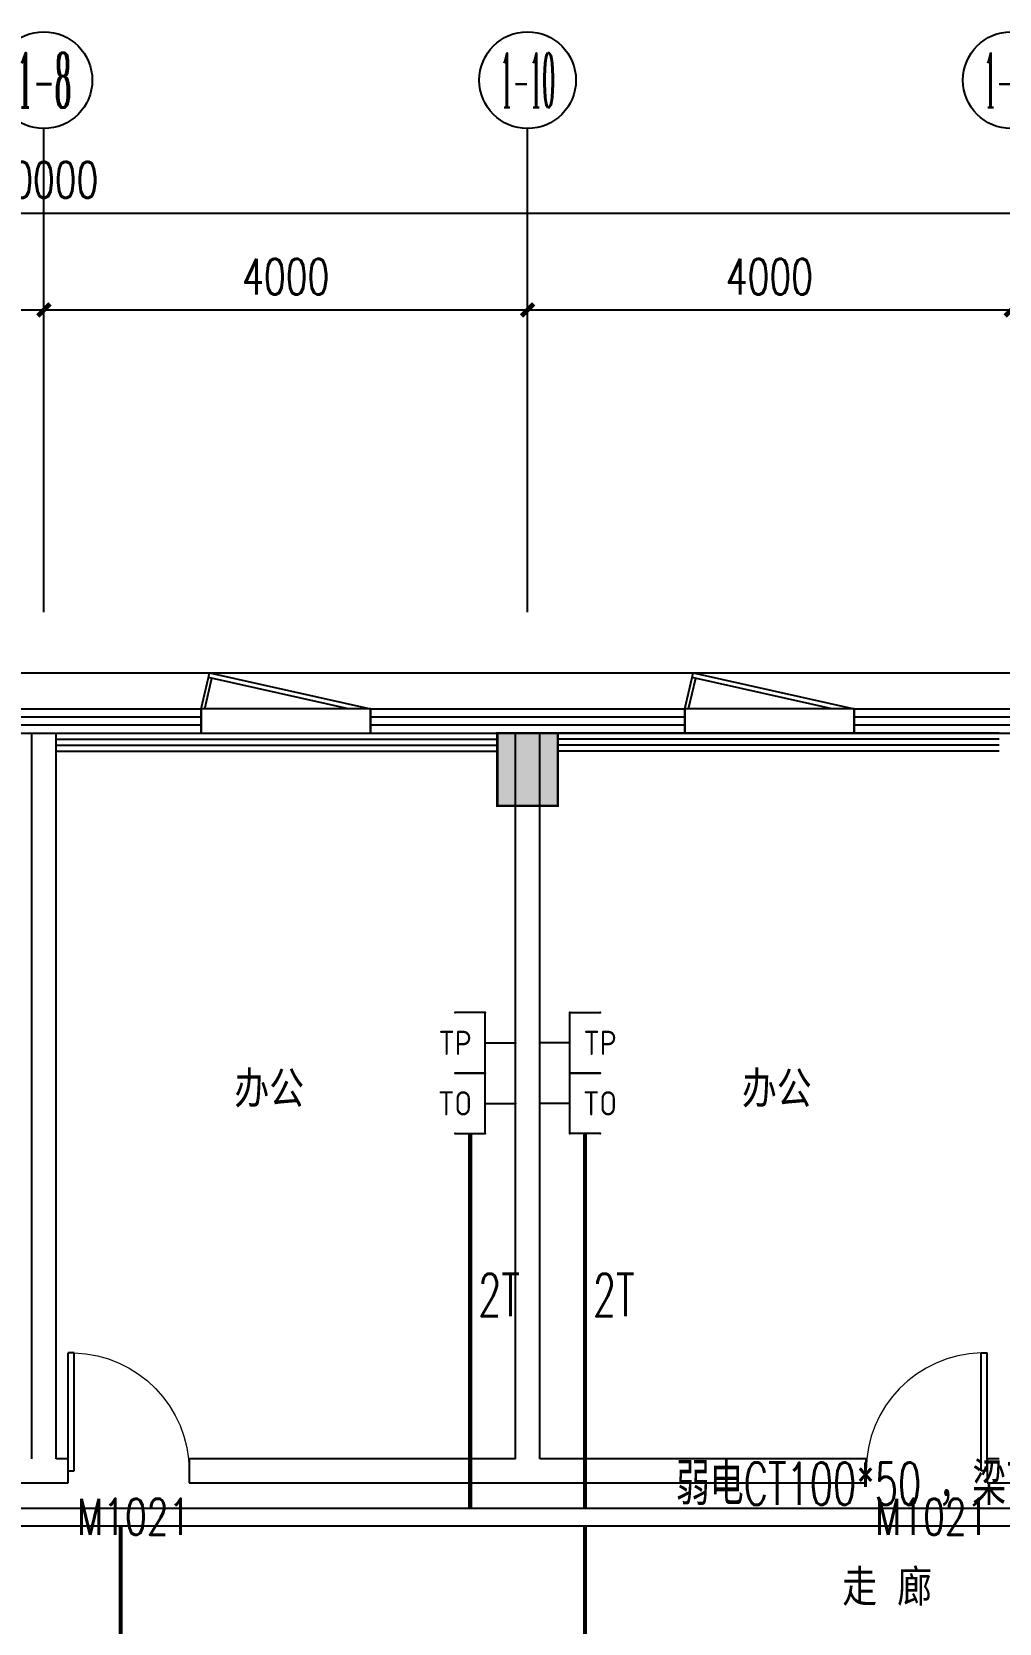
# Model space of a CAD drawing. Extents: x -6243262 to 3079315, y -2914302 to 172723.
# Drawn here: x -1797498 to -1789498, y -711033 to -697873 of the extents above; entities that cross this region are included whole.
import ezdxf
from ezdxf.enums import TextEntityAlignment as Align

# ---------------------------------------------------------------- set-up
doc = ezdxf.new("R2010")
doc.units = 0
doc.header["$LTSCALE"] = 1000
for name, color, linetype in [('0-柱网', 2, 'Continuous'), ('0-铝板', 32, 'Continuous'), ('A-FLOR-OTHER1-ON', 253, 'Continuous'), ('AXIS', 3, 'Continuous'), ('AXIS_TEXT', 7, 'Continuous'), ('CABLETRAY', 4, 'Continuous'), ('EQUIP-通讯', 3, 'Continuous'), ('PUB_TEXT', 7, 'Continuous'), ('STAIR', 2, 'Continuous'), ('TEL_TEXT', 7, 'Continuous'), ('WALL', 9, 'Continuous'), ('WINDOW', 4, 'Continuous'), ('WINDOW_TEXT', 7, 'Continuous'), ('WIRE-通讯', 4, 'Continuous')]:
    doc.layers.add(name, color=color, linetype=linetype)
doc.styles.add('-宋体', font='', dxfattribs={"width": 0.8})
doc.styles.add('_TCH_AXIS', font='COMPLEX', dxfattribs={"bigfont": 'GBCBIG'})
doc.styles.add('_TCH_DIM_T3', font='SIMPLEX', dxfattribs={"width": 0.705882, "bigfont": 'GBCBIG'})
doc.styles.add('_TCH_WINDOW', font='SIMPLEX', dxfattribs={"height": 3.5, "bigfont": 'GBCBIG'})
doc.styles.add('_TEL_ATTDEF', font='gbenor', dxfattribs={"bigfont": 'gbcbig'})
doc.styles.add('_TEL_DIM', font='SIMPLEX', dxfattribs={"width": 0.8, "height": 3.5, "bigfont": 'HZTXT'})
doc.styles.add('COMPLEX', font='COMPLEX')
doc.styles.get('-宋体').set_extended_font_data('SimSun')
doc.dimstyles.new('_TCH_ARCH&&100', dxfattribs={"dimtxt": 297.5, "dimasz": 100, "dimexe": 250, "dimexo": 300, "dimgap": 126.25, "dimtad": 1, "dimdec": 0, "dimzin": 0, "dimdsep": 46, "dimtxsty": '_TCH_DIM_T3', "dimblk": 'ARCHTICK', "dimcen": 0.09, "dimclrt": 7, "dimazin": 2, "dimtfac": 1, "dimtdec": 0, "dimtix": 1, "dimtmove": 2, "dimatfit": 3, "dimfxl": 0, "dimtolj": 1, "dimtzin": 0, "dimarcsym": 0})

# ---------------------------------------------------------------- blocks, each defined once
blk = doc.blocks.new('1#柱网')
at = {"layer": '0-柱网'}
blk.add_hatch(color=0, dxfattribs=at).paths.add_polyline_path([(517855, 93967), (517855, 93367), (518355, 93367), (518355, 93967)])
at = {"layer": '0-柱网', "color": 0, "const_width": 20}
blk.add_lwpolyline([(517855, 93967), (517855, 93367), (518355, 93367), (518355, 93967), (517855, 93967)], dxfattribs=at)
blk = doc.blocks.new('A$C22252488')
at = {"layer": '0-铝板', "color": 0}
blk.add_lwpolyline([(1218, 0), (60, 261), (69, 300), (1400, 0)], dxfattribs=at)
at = {"layer": 'WINDOW', "color": 0}
for points in [[(0, 0), (60, 261)], [(31, 0), (90, 254)]]:
    blk.add_lwpolyline(points, dxfattribs=at)
blk = doc.blocks.new('$DorLib2D$00000001')
at = {"color": 0}
for p, q in [((0.45, 0.975), (0.5, 0.975)), ((0.45, 0), (0.45, 0.975)), ((0.5, 0), (0.5, 0.975)), ((0.5, 0), (0.45, 0))]:
    blk.add_line(p, q, dxfattribs=at)
at = {"color": 0, "lineweight": 13}
blk.add_arc((0.475, 0), 0.975, 91.4693, 180, dxfattribs=at)
blk = doc.blocks.new('_ArchTick')
at = {"color": 0, "linetype": 'ByBlock', "const_width": 0.4}
blk.add_lwpolyline([(-0.5, -0.5), (0.5, 0.5)], dxfattribs=at)
blk = doc.blocks.new('*D131')
at = {"layer": 'AXIS', "color": 0, "lineweight": -2, "transparency": 16777216}
for p, q in [((1416495, -770052), (1416495, -766802)), ((1456495, -770052), (1456495, -766802)), ((1416495, -767052), (1456495, -767052))]:
    blk.add_line(p, q, dxfattribs=at)
at = {"layer": 'Defpoints', "color": 0, "transparency": 16777216}
for p in [(1456495, -767052), (1416495, -770352), (1456495, -770352)]:
    blk.add_point(p, dxfattribs=at)
at = {"layer": 'AXIS', "color": 0, "lineweight": -2, "transparency": 16777216, "xscale": 100, "yscale": 100, "zscale": 100, "rotation": 180}
blk.add_blockref('_ArchTick', (1416495, -767052), dxfattribs=at)
at = {"layer": 'AXIS', "color": 0, "lineweight": -2, "transparency": 16777216, "xscale": 100, "yscale": 100, "zscale": 100}
blk.add_blockref('_ArchTick', (1456495, -767052), dxfattribs=at)
at = {"layer": 'AXIS', "color": 7, "transparency": 16777216, "insert": (1436495, -766777), "char_height": 297.5, "attachment_point": 5, "style": '_TCH_DIM_T3'}
blk.add_mtext('\\A1;40000', dxfattribs=at)
blk = doc.blocks.new('*D134')
at = {"layer": 'AXIS', "color": 0, "lineweight": -2, "transparency": 16777216}
for p, q in [((1440495, -770052), (1440495, -767602)), ((1444495, -770052), (1444495, -767602)), ((1440495, -767852), (1444495, -767852))]:
    blk.add_line(p, q, dxfattribs=at)
at = {"layer": 'Defpoints', "color": 0, "transparency": 16777216}
for p in [(1444495, -767852), (1440495, -770352), (1444495, -770352)]:
    blk.add_point(p, dxfattribs=at)
at = {"layer": 'AXIS', "color": 0, "lineweight": -2, "transparency": 16777216, "xscale": 100, "yscale": 100, "zscale": 100, "rotation": 180}
blk.add_blockref('_ArchTick', (1440495, -767852), dxfattribs=at)
at = {"layer": 'AXIS', "color": 0, "lineweight": -2, "transparency": 16777216, "xscale": 100, "yscale": 100, "zscale": 100}
blk.add_blockref('_ArchTick', (1444495, -767852), dxfattribs=at)
at = {"layer": 'AXIS', "color": 7, "transparency": 16777216, "insert": (1442495, -767577), "char_height": 297.5, "attachment_point": 5, "style": '_TCH_DIM_T3'}
blk.add_mtext('\\A1;4000', dxfattribs=at)
blk = doc.blocks.new('*D135')
at = {"layer": 'AXIS', "color": 0, "lineweight": -2, "transparency": 16777216}
for p, q in [((1436495, -770052), (1436495, -767602)), ((1440495, -770052), (1440495, -767602)), ((1436495, -767852), (1440495, -767852))]:
    blk.add_line(p, q, dxfattribs=at)
at = {"layer": 'Defpoints', "color": 0, "transparency": 16777216}
for p in [(1440495, -767852), (1436495, -770352), (1440495, -770352)]:
    blk.add_point(p, dxfattribs=at)
at = {"layer": 'AXIS', "color": 0, "lineweight": -2, "transparency": 16777216, "xscale": 100, "yscale": 100, "zscale": 100, "rotation": 180}
blk.add_blockref('_ArchTick', (1436495, -767852), dxfattribs=at)
at = {"layer": 'AXIS', "color": 0, "lineweight": -2, "transparency": 16777216, "xscale": 100, "yscale": 100, "zscale": 100}
blk.add_blockref('_ArchTick', (1440495, -767852), dxfattribs=at)
at = {"layer": 'AXIS', "color": 7, "transparency": 16777216, "insert": (1438495, -767577), "char_height": 297.5, "attachment_point": 5, "style": '_TCH_DIM_T3'}
blk.add_mtext('\\A1;4000', dxfattribs=at)
blk = doc.blocks.new('*D136')
at = {"layer": 'AXIS', "color": 0, "lineweight": -2, "transparency": 16777216}
for p, q in [((1432495, -770052), (1432495, -767602)), ((1436495, -770052), (1436495, -767602)), ((1432495, -767852), (1436495, -767852))]:
    blk.add_line(p, q, dxfattribs=at)
at = {"layer": 'Defpoints', "color": 0, "transparency": 16777216}
for p in [(1436495, -767852), (1432495, -770352), (1436495, -770352)]:
    blk.add_point(p, dxfattribs=at)
at = {"layer": 'AXIS', "color": 0, "lineweight": -2, "transparency": 16777216, "xscale": 100, "yscale": 100, "zscale": 100, "rotation": 180}
blk.add_blockref('_ArchTick', (1432495, -767852), dxfattribs=at)
at = {"layer": 'AXIS', "color": 0, "lineweight": -2, "transparency": 16777216, "xscale": 100, "yscale": 100, "zscale": 100}
blk.add_blockref('_ArchTick', (1436495, -767852), dxfattribs=at)
at = {"layer": 'AXIS', "color": 7, "transparency": 16777216, "insert": (1434495, -767577), "char_height": 297.5, "attachment_point": 5, "style": '_TCH_DIM_T3'}
blk.add_mtext('\\A1;4000', dxfattribs=at)
blk = doc.blocks.new('_AXISO')
at = {"color": 0}
blk.add_circle((0, 0), 0.5, dxfattribs=at)
at = {"layer": 'AXIS_TEXT', "color": 0, "style": 'COMPLEX', "width": 1.041667}
blk.add_attdef('A', text='', height=0.56, dxfattribs=at).set_placement((-0.25, -0.28), (0.25, -0.28), align=Align.FIT)
blk = doc.blocks.new('$WINLIB2D$00000001')
at = {"color": 0}
for points in [[(-0.5, 0.5), (-0.5, -0.5)], [(-0.5, 0.5), (0.5, 0.5)], [(0.5, -0.5), (0.5, 0.5)], [(0.5, 0.1667), (-0.5, 0.1667)], [(0.5, -0.1667), (-0.5, -0.1667)], [(-0.5, -0.5), (0.5, -0.5)]]:
    blk.add_lwpolyline(points, dxfattribs=at)
blk = doc.blocks.new('$equip$00001847')
for p, q in [((-0.5, 0.499), (-0.5, 0.999)), ((0.5, 0.999), (0.5, 0.499)), ((0.5, 0.499), (-0.5, 0.499)), ((0, 0.5), (0, 0))]:
    blk.add_line(p, q)
for p in [(-0.5, 0.999), (0.5, 0.999), (-0.5, 0.499), (0.5, 0.499), (0, 0)]:
    blk.add_point(p)
at = {"color": 7, "style": '_TEL_DIM'}
blk.add_attdef('$TEXT$', text='', height=0.4, dxfattribs=at).set_placement((0, 0.999), align=Align.MIDDLE_CENTER)
at = {"color": 7, "style": '_TEL_DIM', "flags": 1}
blk.add_attdef('A', text='', height=0.00002, dxfattribs=at).set_placement((0, 0), align=Align.MIDDLE_CENTER)
blk = doc.blocks.new('$equip$00001867')
for p, q in [((-0.5, 0.499), (-0.5, 0.999)), ((0.5, 0.999), (0.5, 0.499)), ((0.5, 0.499), (-0.5, 0.499)), ((0, 0.5), (0, 0))]:
    blk.add_line(p, q)
for p in [(-0.5, 0.999), (0.5, 0.999), (-0.5, 0.499), (0.5, 0.499), (0, 0)]:
    blk.add_point(p)
at = {"color": 7, "style": '_TEL_DIM'}
blk.add_attdef('$TEXT$', text='', height=0.4, dxfattribs=at).set_placement((0, 0.999), align=Align.MIDDLE_CENTER)
at = {"color": 7, "style": '_TEL_DIM', "flags": 1}
blk.add_attdef('A', text='', height=0.00002, dxfattribs=at).set_placement((0, 0), align=Align.MIDDLE_CENTER)
blk = doc.blocks.new('33')
at = {"layer": '0-铝板', "color": 8}
blk.add_lwpolyline([(1421595.1, -770852.2), (1457095.1, -770852.2), (1457095.1, -779352.2)], dxfattribs=at)
at = {"layer": 'A-FLOR-OTHER1-ON', "color": 8}
for points in [[(1436595.1, -771352.2), (1440245.1, -771352.2)], [(1444395.1, -771352.2), (1440745.1, -771352.2)], [(1436595.1, -771502.2), (1440245.1, -771502.2)], [(1444395.1, -771502.2), (1440745.1, -771502.2)]]:
    blk.add_lwpolyline(points, dxfattribs=at)
at = {"layer": 'AXIS', "color": 8}
for p, q in [((1436495.1, -770352.2), (1436495.1, -766352.2)), ((1440495.1, -770352.2), (1440495.1, -766352.2))]:
    blk.add_line(p, q, dxfattribs=at)
at = {"layer": 'STAIR', "color": 8}
for points in [[(1436595.1, -771402.2), (1440245.1, -771402.2)], [(1444395.1, -771402.2), (1440745.1, -771402.2)], [(1436595.1, -771452.2), (1440245.1, -771452.2)], [(1444395.1, -771452.2), (1440745.1, -771452.2)]]:
    blk.add_lwpolyline(points, dxfattribs=at)
at = {"layer": 'WALL', "color": 8}
for p, q in [((1439195.1, -771152.2), (1437795.1, -771152.2)), ((1437795.1, -771152.2), (1437795.1, -771352.2)), ((1439195.1, -771352.2), (1439195.1, -771152.2)), ((1443195.1, -771152.2), (1441795.1, -771152.2)), ((1441795.1, -771152.2), (1441795.1, -771352.2)), ((1443195.1, -771352.2), (1443195.1, -771152.2)), ((1436395.1, -777352.2), (1436395.1, -771352.2)), ((1436395.1, -771352.2), (1436595.1, -771352.2)), ((1436595.1, -777352.2), (1436595.1, -771352.2)), ((1437795.1, -771352.2), (1439195.1, -771352.2)), ((1440395.1, -777352.2), (1440395.1, -771352.2)), ((1440395.1, -771352.2), (1440595.1, -771352.2)), ((1440595.1, -777352.2), (1440595.1, -771352.2)), ((1441795.1, -771352.2), (1443195.1, -771352.2)), ((1436695.1, -777352.2), (1436595.1, -777352.2)), ((1436695.1, -777552.2), (1436695.1, -777352.2)), ((1440395.1, -777352.2), (1437695.1, -777352.2)), ((1437695.1, -777352.2), (1437695.1, -777552.2)), ((1443295.1, -777352.2), (1440595.1, -777352.2)), ((1443295.1, -777552.2), (1443295.1, -777352.2)), ((1444395.1, -777352.2), (1444295.1, -777352.2)), ((1444295.1, -777352.2), (1444295.1, -777552.2)), ((1436295.1, -777552.2), (1436495.1, -777552.2)), ((1436495.1, -777552.2), (1436695.1, -777552.2)), ((1437695.1, -777552.2), (1440495.1, -777552.2)), ((1440495.1, -777552.2), (1443295.1, -777552.2)), ((1444295.1, -777552.2), (1444495.1, -777552.2))]:
    blk.add_line(p, q, dxfattribs=at)
at = {"layer": '0-柱网', "color": 8}
blk.add_blockref('1#柱网', (922390.1, -865319.4), dxfattribs=at)
at = {"layer": '0-铝板', "color": 8}
for p in [(1437795.1, -771152.2), (1441795.1, -771152.2)]:
    blk.add_blockref('A$C22252488', p, dxfattribs=at)
at = {"layer": 'AXIS', "color": 8}
ref = blk.add_blockref('_AXISO', (1436495.1, -765952.2), dxfattribs=dict(at, xscale=800, yscale=800, zscale=800))
ref.add_attrib('A', '1-8', dxfattribs={"layer": 'AXIS_TEXT', "color": 8, "height": 452.55, "style": '_TCH_AXIS', "width": 0.381818}).set_placement((1436268.8, -766178.5), (1436721.4, -766178.5), align=Align.FIT)
ref = blk.add_blockref('_AXISO', (1440495.1, -765952.2), dxfattribs=dict(at, xscale=800, yscale=800, zscale=800))
ref.add_attrib('A', '1-10', dxfattribs={"layer": 'AXIS_TEXT', "color": 8, "height": 452.55, "style": '_TCH_AXIS', "width": 0.3}).set_placement((1440268.8, -766178.5), (1440721.4, -766178.5), align=Align.FIT)
ref = blk.add_blockref('_AXISO', (1444495.1, -765952.2), dxfattribs=dict(at, xscale=800, yscale=800, zscale=800))
ref.add_attrib('A', '1-11', dxfattribs={"layer": 'AXIS_TEXT', "color": 8, "height": 452.55, "style": '_TCH_AXIS', "width": 0.323077}).set_placement((1444268.8, -766178.5), (1444721.4, -766178.5), align=Align.FIT)
at = {"layer": 'WINDOW', "color": 8, "xscale": -2600, "yscale": -200, "zscale": -2600, "rotation": 180}
for p in [(1436495.1, -771252.2), (1440495.1, -771252.2), (1444495.1, -771252.2)]:
    blk.add_blockref('$WINLIB2D$00000001', p, dxfattribs=at)
at = {"layer": 'WINDOW', "color": 8}
ref = blk.add_blockref('$DorLib2D$00000001', (1437195.1, -777452.2), dxfattribs=dict(at, xscale=1000, yscale=-1000, zscale=1000, rotation=180))
ref.add_attrib('A', 'M1021', (1436770.1, -777980.8), dxfattribs={"layer": 'WINDOW_TEXT', "color": 8, "height": 297.5, "style": '_TCH_WINDOW', "width": 0.705882})
ref = blk.add_blockref('$DorLib2D$00000001', (1443795.1, -777452.2), dxfattribs=dict(at, xscale=-1000, yscale=-1000, zscale=-1000, rotation=180))
ref.add_attrib('A', 'M1021', (1443370.1, -777980.8), dxfattribs={"layer": 'WINDOW_TEXT', "color": 8, "height": 297.5, "style": '_TCH_WINDOW', "width": 0.705882})
at = {"layer": 'PUB_TEXT', "color": 8, "style": '-宋体', "width": 0.8}
for s, height, p in [('办公', 264.35, (1438069.9, -774417.6)), ('办公', 264.35, (1442267.3, -774417.6)), ('走', 264.3, (1443097.7, -778538.3)), ('廊', 264.3, (1443551.4, -778538.3))]:
    blk.add_text(s, height=height, dxfattribs=at).set_placement(p)
at = {"layer": 'AXIS', "color": 8}
for p1, p2, distance, picture, middle in [((1416495.1, -770352.2), (1456495.1, -770352.2), 3300, '*D131', (1436495.1, -766777.2)), ((1432495.1, -770352.2), (1436495.1, -770352.2), 2500, '*D136', (1434495.1, -767577.2)), ((1436495.1, -770352.2), (1440495.1, -770352.2), 2500, '*D135', (1438495.1, -767577.2)), ((1440495.1, -770352.2), (1444495.1, -770352.2), 2500, '*D134', (1442495.1, -767577.2))]:
    dim = blk.add_aligned_dim(p1=p1, p2=p2, distance=distance, dimstyle='_TCH_ARCH&&100', dxfattribs=at)
    dim.commit()
    dim.dimension.update_dxf_attribs({"geometry": picture, "text_midpoint": middle})

msp = doc.modelspace()

# ---------------------------------------------------------------- linework, layer by layer
at = {"layer": 'CABLETRAY'}
for p, q in [((-1800480.3, -710081.6), (-1784877.5, -710081.6)), ((-1784877.5, -710231.6), (-1800480.3, -710231.6))]:
    msp.add_line(p, q, dxfattribs=at)
at = {"layer": 'WIRE-通讯', "linetype": 'Continuous', "const_width": 35}
for points in [[(-1793872.2, -710081.6), (-1793872.2, -706984.1)], [(-1792923.2, -710081.6), (-1792923.2, -706984.1)], [(-1796763.3, -716603.2), (-1796763.3, -710231.6)], [(-1792923.2, -714579.5), (-1792923.2, -710231.6)]]:
    msp.add_lwpolyline(points, dxfattribs=at)

# ---------------------------------------------------------------- block references
msp.add_blockref('33', (-3233892.8, 67679.3))
at = {"layer": 'EQUIP-通讯'}
ref = msp.add_blockref('$equip$00001867', (-1793497.7, -706234.1), dxfattribs=dict(at, xscale=-500, yscale=500, zscale=500, rotation=90))
ref.add_attrib('$TEXT$', 'TP', dxfattribs={"layer": '0', "color": 7, "height": 200, "style": '_TEL_ATTDEF'}).set_placement((-1793997.2, -706234.1), align=Align.MIDDLE_CENTER)
ref = msp.add_blockref('$equip$00001867', (-1793297.7, -706234.1), dxfattribs=dict(at, xscale=500, yscale=500, zscale=500, rotation=270))
ref.add_attrib('$TEXT$', 'TP', dxfattribs={"layer": '0', "color": 7, "height": 200, "style": '_TEL_ATTDEF'}).set_placement((-1792798.2, -706234.1), align=Align.MIDDLE_CENTER)
ref = msp.add_blockref('$equip$00001847', (-1793497.7, -706734.1), dxfattribs=dict(at, xscale=-500, yscale=500, zscale=500, rotation=90))
ref.add_attrib('$TEXT$', 'TO', dxfattribs={"layer": '0', "color": 7, "height": 200, "style": '_TEL_ATTDEF'}).set_placement((-1793997.2, -706734.1), align=Align.MIDDLE_CENTER)
ref = msp.add_blockref('$equip$00001847', (-1793297.7, -706734.1), dxfattribs=dict(at, xscale=500, yscale=500, zscale=500, rotation=270))
ref.add_attrib('$TEXT$', 'TO', dxfattribs={"layer": '0', "color": 7, "height": 200, "style": '_TEL_ATTDEF'}).set_placement((-1792798.2, -706734.1), align=Align.MIDDLE_CENTER)

# ---------------------------------------------------------------- texts
at = {"layer": 'TEL_TEXT', "style": '_TEL_DIM'}
for s, width, p in [('2T', 0.64, (-1793806.6, -708494.6)), ('2T', 0.64, (-1792857.6, -708494.6)), ('弱电', 0.8, (-1792171.2, -710055.1)), ('CT100*50', 0.64, (-1791611.2, -710055.1)), ('，梁下', 0.8, (-1790000.6, -710055.1))]:
    msp.add_text(s, height=350, dxfattribs=dict(at, width=width)).set_placement(p)

doc.saveas('drawing.dxf')
